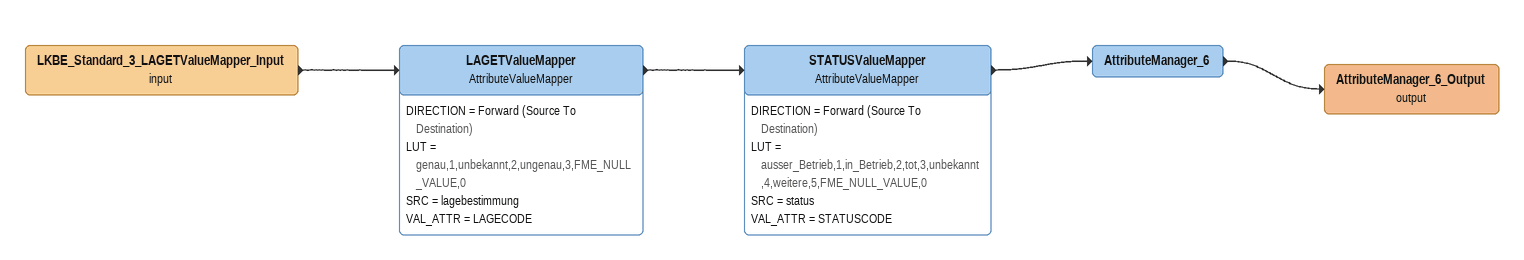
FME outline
LKBE_Standard_3_LAGETValueMapper_Input (input)
    -> LAGETValueMapper
LAGETValueMapper: AttributeValueMapper
    DIRECTION = Forward (Source To Destination)
    LUT = genau,1,unbekannt,2,ungenau,3,FME_NULL_VALUE,0
    SRC = lagebestimmung
    VAL_ATTR = LAGECODE
    -> STATUSValueMapper
STATUSValueMapper: AttributeValueMapper
    DIRECTION = Forward (Source To Destination)
    LUT = ausser_Betrieb,1,in_Betrieb,2,tot,3,unbekannt,4,weitere,5,FME_NULL_VALUE,0
    SRC = status
    VAL_ATTR = STATUSCODE
    -> AttributeManager_6
AttributeManager_6
    -> AttributeManager_6_Output (output)
AttributeManager_6_Output (output)
